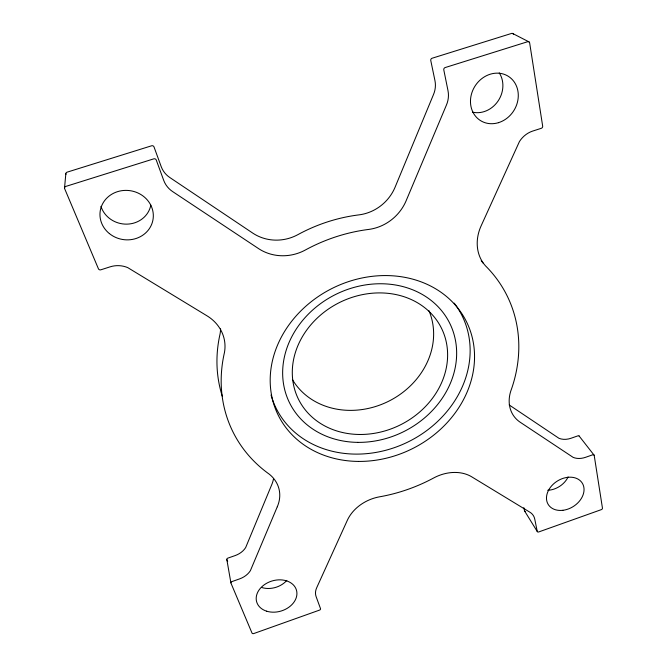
<?xml version="1.0" encoding="UTF-8"?>
<svg xmlns="http://www.w3.org/2000/svg" width="667" height="667" viewBox="0 0 667 667"><rect width="100%" height="100%" fill="white"/><g stroke="black" fill="none" stroke-linecap="round" stroke-linejoin="round"><path stroke-width="1" d="M64.557 187.802L65.85 173.512M512.831 33.575L528.964 41.863M509.188 404.952L558.904 438.261A17.892 13.832 -35.1 0 0 571.027 438.252L577.905 435.851A1.417 1.084 -34.9 0 1 579.39 436.51M579.123 436.01L594.122 455.194M524.57 510.955L537.327 531.616M227.664 561.572L226.872 559.68A1.476 1.142 -14.1 0 1 227.822 558.137L235.118 555.586A18.559 14.566 -14.1 0 0 245.664 547.565L271.594 485.034A38.319 31.291 -14.1 0 0 273.412 479.273M523.837 507.662L524.47 510.705A1.367 1.034 -30.3 0 0 525.288 511.372M226.805 559.396L230.907 582.866M65.966 174.429A1.926 1.759 20.3 0 1 67.034 172.186L151.642 145.781A1.868 1.776 19.6 0 1 154.019 146.932L161.189 166.6A22.736 21.853 11.1 0 0 170.185 177.772L253.101 233.333A43.247 41.146 -24.2 0 0 297.857 234.659A150.759 130.107 -26.6 0 1 359.013 214.866A43.197 40.362 -43 0 0 394.906 187.627L433.408 94.764A22.62 20.702 -60.8 0 0 434.951 80.59L430.765 60.505A1.851 1.676 -64.2 0 1 432.074 58.246L511.581 33.425A1.868 1.617 -64 0 1 513.39 34.225M481.207 260.655A147.507 127.48 -26.6 0 1 483.058 263.065M222.261 396.115A147.524 127.497 -26.6 0 1 220.052 334.025A42.154 37.36 -6.4 0 0 220.569 328.864M150.825 205.169A25.755 23.895 11.7 0 1 126.98 224.137A25.755 23.895 11.7 0 1 100.95 206.361M499.241 72.87A25.204 22.294 -59.2 0 1 497.991 101.134A25.204 22.294 -59.2 0 1 472.394 112.114M286.818 580.415A20.11 15.458 -16.5 0 1 261.898 587.56M568.109 476.947A19.501 14.816 -32.5 0 1 547.724 490.278M454.219 303.143A103.844 88.936 -26.6 0 1 408.988 441.487A103.844 88.936 -26.6 0 1 271.027 394.997M428.939 310.664A76.597 66.517 -26.6 0 1 388.994 401.067A76.597 66.517 -26.6 0 1 292.421 379.59M277.28 506.787L250.367 570.702A19.16 14.816 -14.4 0 1 239.47 578.939L231.949 581.582A1.517 1.159 -14.5 0 0 230.974 583.166L251.993 633.025A1.467 1.084 -15.7 0 0 253.793 633.542L319.51 610.113A1.442 1.084 -18.9 0 0 320.502 608.612L316.125 596.657A18.142 13.69 -19.7 0 1 316.8 587.519L347.499 519.943A37.185 28.956 -23 0 1 379.54 496.823A156.386 133.792 -26.6 0 0 433.808 477.906A36.918 28.656 -27 0 1 471.394 476.63L529.648 512.056A17.776 13.315 -29.6 0 1 534.726 518.993L537.227 531.366A1.409 1.042 -30.2 0 0 538.753 531.941L601.317 509.638A1.409 1.034 -33.1 0 0 602.451 508.112L594.214 455.469A1.459 1.101 -34.7 0 0 592.688 454.811L585.609 457.295A18.451 14.049 -34.8 0 1 573.161 457.379L520.602 422.503A38.394 30.407 -35.5 0 1 510.764 391.095A152.593 130.323 -26.6 0 0 485.559 265.908A42.513 36.143 -44.4 0 1 481.349 225.363L519.451 141.529A22.42 19.185 -52.4 0 1 532.716 131.065L541.304 128.306A1.826 1.559 -54.7 0 0 542.671 126.13L529.665 42.988A1.943 1.667 -62.7 0 0 527.672 41.713L445.164 67.559A1.918 1.726 -62.4 0 0 443.797 69.902L447.999 90.67A23.478 21.352 -58.9 0 1 446.315 105.328L405.92 201.251A44.814 41.529 -41.7 0 1 368.659 229.431A155.945 133 -26.6 0 0 305.286 250.042A44.889 42.346 -24.4 0 1 258.929 248.849L173.036 191.854A23.603 22.603 6.9 0 1 163.698 180.34L156.27 160.038A1.934 1.843 15.9 0 0 153.802 158.846L65.791 186.427A2.001 1.818 18.3 0 0 64.682 188.744L98.424 268.784A1.884 1.693 6.2 0 0 100.85 269.81L110.097 266.842A23.145 20.694 2.8 0 1 127.697 267.592L206.512 315.524A43.688 38.352 -7.4 0 1 224.454 352.518A152.61 130.34 -26.6 0 0 269.126 474.07A39.595 31.908 -14.6 0 1 277.28 506.787M109.355 233.558A26.738 24.687 9.4 0 0 152.893 220.202A26.738 24.687 9.4 0 0 117.675 191.612A26.738 24.687 9.4 0 0 109.355 233.558M498.424 122.686A26.155 22.961 -57.8 0 0 512.756 80.09A26.155 22.961 -57.8 0 0 471.944 92.521A26.155 22.961 -57.8 0 0 498.424 122.686M266.65 611.189A20.735 15.691 -16.8 0 0 296.923 593.263A20.735 15.691 -16.8 0 0 266.108 583.575A20.735 15.691 -16.8 0 0 266.65 611.189M562.906 510.297A20.093 15.024 -32.3 0 0 582.574 483.633A20.093 15.024 -32.3 0 0 550.3 487.502A20.093 15.024 -32.3 0 0 562.906 510.297M358.538 461.422A105.103 89.628 -26.6 0 0 466.958 322.695A105.103 89.628 -26.6 0 0 291.596 321.361A105.103 89.628 -26.6 0 0 358.538 461.422M357.72 442.371A89.436 76.572 -26.6 0 0 450.25 324.32A89.436 76.572 -26.6 0 0 300.967 322.503A89.436 76.572 -26.6 0 0 357.72 442.371M359.405 434.475A79.84 68.334 -26.6 0 0 441.871 329.031A79.84 68.334 -26.6 0 0 308.596 327.572A79.84 68.334 -26.6 0 0 359.405 434.475"/></g></svg>
